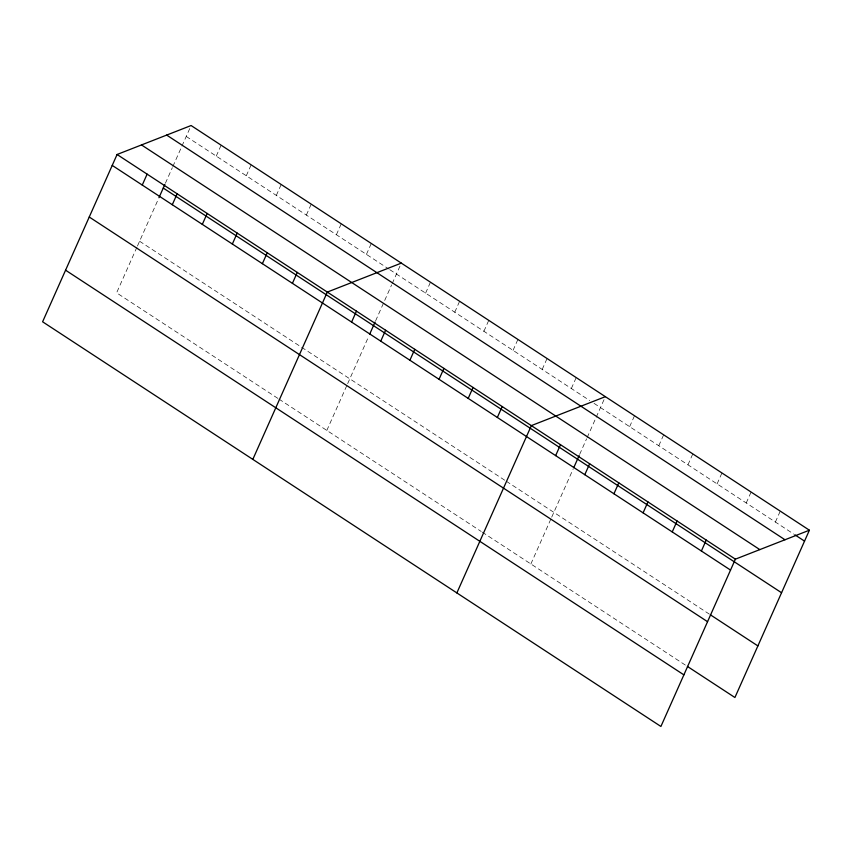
<?xml version="1.0" encoding="UTF-8"?>
<svg xmlns="http://www.w3.org/2000/svg" width="852" height="852" viewBox="0 0 852 852"><rect width="100%" height="100%" fill="white"/><g stroke="black" fill="none" stroke-linecap="round" stroke-linejoin="round"><path stroke-width="0.64" stroke-dasharray="4.26 3.19" d="M136.906 247.229L116.607 292.832L277.89 398.395M137.449 246.036L158.408 198.931M165.394 183.255L172.338 167.663M172.871 166.459L181.423 147.258M181.955 146.054L191.093 125.532M216.259 156.108L221.126 145.191M246.292 175.768L251.159 164.841M276.325 195.417L281.192 184.501M306.358 215.077L311.225 204.15M336.391 234.737L341.258 223.81M366.424 254.386L371.291 243.47M326.827 430.43L347.137 384.827M347.669 383.624L368.639 336.529M375.615 320.853L391.643 284.845M392.176 283.641L401.313 263.119M425.606 293.12L430.462 282.204M454.755 312.194L459.611 301.278M483.904 331.279L488.76 320.352M513.053 350.353L517.909 339.437M542.202 369.427L547.059 358.511M571.351 388.512L576.208 377.585M530.871 563.971L551.169 518.367M551.713 517.164L573.215 468.866M579.658 454.393L586.602 438.791M587.134 437.587L595.686 418.385M596.219 417.192L605.357 396.67M629.649 426.66L634.506 415.744M658.798 445.745L663.655 434.818M687.947 464.819L692.804 453.892M717.086 483.893L721.953 472.977M746.235 502.978L751.102 492.051M775.384 522.052L780.251 511.125M186.237 136.458L388.672 268.944M389.779 269.679L589.701 400.525M594.014 403.347L793.744 534.066M139.579 241.233L505.268 480.571M506.344 481.273L709.311 614.111M278.998 399.119L481.21 531.467M482.285 532.17L686.329 665.721"/><path stroke-width="1.28" d="M117.086 154.489L42.6 321.79L660.907 726.468L735.393 559.168L809.4 530.21L191.093 125.532L117.086 154.489L735.393 559.168M142.263 185.065L147.119 174.138M158.951 197.728L164.862 184.458M172.296 204.725L177.152 193.798M202.318 224.374L207.185 213.458M232.351 244.034L237.218 233.107M262.384 263.683L267.251 252.767M292.417 283.343L297.284 272.416M252.82 459.377L327.317 292.076L401.313 263.119M351.599 322.077L356.466 311.15M369.715 334.112L375.082 322.045M380.748 341.151L385.615 330.235M409.897 360.236L414.764 349.309M439.046 379.31L443.913 368.383M468.195 398.385L473.052 387.468M497.344 417.469L502.201 406.542M456.864 592.928L531.35 425.617L605.357 396.67M555.642 455.618L560.499 444.701M573.758 467.652L579.126 455.596M584.792 474.692L589.648 463.776M613.941 493.777L618.797 482.85M643.09 512.851L647.946 501.935M672.239 531.925L677.095 521.009M701.388 551.01L706.244 540.083M809.4 530.21L734.914 697.511L687.404 666.424M794.82 534.768L804.533 541.126M166.672 135.085L784.98 539.763M141.507 144.936L759.814 549.604M163.254 188.058L781.561 592.736M112.23 165.405L730.537 570.084M710.387 614.814L757.886 645.912M89.247 217.015L707.554 621.694M65.572 270.19L683.879 674.859"/></g></svg>
